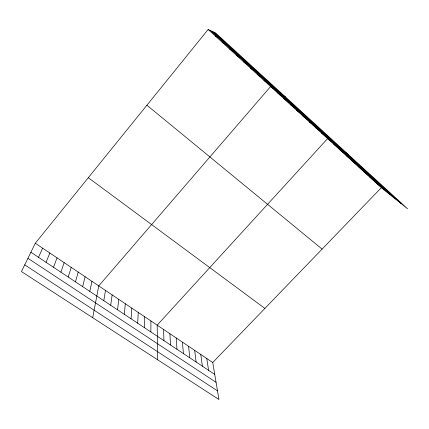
<?xml version="1.0" encoding="UTF-8"?>
<svg xmlns="http://www.w3.org/2000/svg" width="429" height="429" viewBox="0 0 429 429"><rect width="100%" height="100%" fill="white"/><g stroke="black" fill="none" stroke-linecap="round" stroke-linejoin="round"><path stroke-width="0.64" d="M150.863 331.955L150.917 320.956M144.321 327.611L144.594 316.709M137.725 323.225L138.224 312.425M131.065 318.801L131.789 308.102M124.34 314.334L125.3 303.743M117.557 309.824L118.753 299.34M110.709 305.276L112.146 294.9M103.797 300.681L105.475 290.417M92.691 317.707L98.75 285.896L270.602 86.54L285.548 97.018M89.768 291.366L91.956 281.327M82.658 286.636L85.103 276.721M75.477 281.869L78.185 272.072M68.227 277.048L71.203 267.38M60.902 272.184L64.157 262.645M53.512 267.272L57.041 257.861M46.042 262.312L49.861 253.035M38.508 257.303L42.616 248.166M35.296 243.243L21.45 271.546L218.946 399.512L212.73 362.505L35.296 243.243L208.151 29.488L215.578 32.926L407.55 208.773L381.333 187.693L208.151 29.488M212.73 362.505L381.333 187.693M215.385 36.095L218.012 37.446M222.538 42.632L225.456 44.251M229.622 49.099L232.813 50.981M236.631 55.502L240.09 57.636M243.565 61.84L247.292 64.216M24.726 264.854L217.492 390.851M250.429 68.109L254.413 70.731M27.928 258.301L216.055 382.319M30.893 252.247L214.725 374.383M257.223 74.314L261.459 77.172M263.948 80.459L268.431 83.548M277.193 92.557L282.159 96.096M283.714 98.514L288.91 102.274M290.17 104.413L295.597 108.381M296.562 110.253L302.214 114.43M88.294 177.703L264.891 308.424M302.89 116.034L308.757 120.415M309.159 121.761L315.24 126.34M315.363 127.429L321.653 132.207M321.509 133.044L328.003 138.015M348.67 154.837L327.595 138.605L157.18 325.166L157.684 359.818M333.805 144.273L340.696 149.619M339.95 149.887L347.045 155.421M346.037 155.448L353.319 161.159M352.064 160.955L359.534 166.843M358.033 166.409L365.69 172.469M363.942 171.804L371.777 178.035M369.793 177.15L377.81 183.548M375.589 182.448L383.778 189.007M146.916 105.212L322.104 249.104M213.803 32.105L401.367 203.802M212.076 31.306L395.297 198.922M210.494 30.572L389.688 194.412M206.773 358.505L208.58 370.302M200.767 354.467L202.375 366.184M194.702 350.391L196.117 362.022M188.588 346.278L189.806 357.829M182.416 342.133L183.43 353.593M176.19 337.95L177 349.319M169.911 333.724L170.506 345.007M163.572 329.467L163.953 340.653"/></g></svg>
